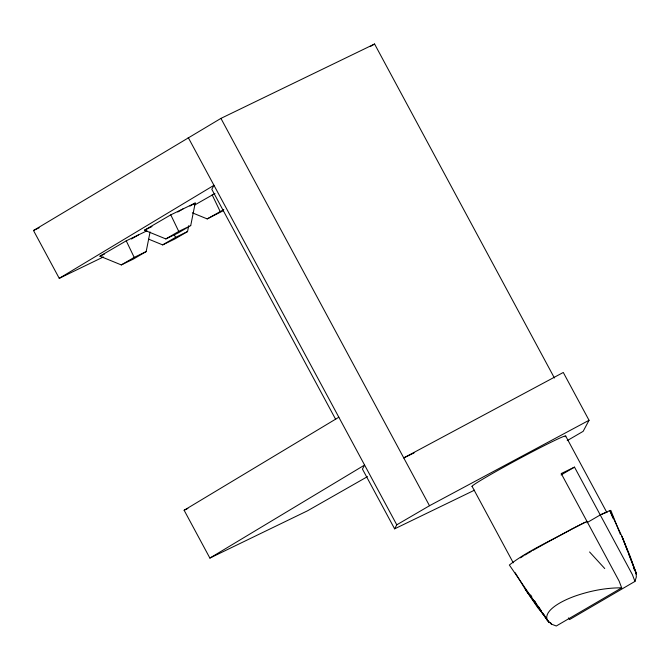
<?xml version="1.0" encoding="UTF-8"?>
<svg xmlns="http://www.w3.org/2000/svg" width="670" height="670" viewBox="0 0 670 670"><rect width="100%" height="100%" fill="white"/><g stroke="black" fill="none" stroke-linecap="round" stroke-linejoin="round"><path stroke-width="1" d="M146.914 230.832L126.236 240.832L99.939 256.183L121.303 264.918L133.28 259.123L146.169 251.593L150.08 231.954M148.732 239.19L162.668 244.893L174.644 239.09L187.541 231.569L188.714 225.681M190.715 225.614L195.213 203.027L170.783 214.852L144.477 230.195L165.842 238.93L177.818 233.135L190.715 225.614L178.739 231.41L165.842 238.93M568.386 617.916L569.575 619.557L634.976 581.401L636.341 576.945L636.006 572.398L621.919 536.31L609.834 510.582L600.253 514.945L586.845 522.759M338.836 417.226L184.124 510.255L209.877 558.077L364.589 465.047L362.437 469.075L394.622 528.848L396.774 524.819L429.495 505.733L589.039 420.283L563.286 372.461L403.75 457.911L414.052 452.92M589.039 420.283L583.143 431.346L567.222 440.634M103.406 256.953L59.245 278.335L33.5 230.514L220.933 118.389L374.58 44.002L554.417 378.006M59.245 278.335L213.956 185.305L211.812 189.325L335.703 419.412M370.158 46.59L374.58 44.002M131.437 239.014L138.456 234.919M177.734 212.005L182.994 208.94M189.953 206.092L195.213 203.027M194.61 205.054L214.97 193.463M121.303 264.918L134.193 257.397L146.169 251.593M162.668 244.893L175.565 237.364L187.541 231.569M192.349 212.826L207.206 218.906L223.788 209.601M223.487 210.598L207.206 218.906M561.091 474.946L574.5 467.124L632.421 574.701L634.976 581.401M574.5 467.124L561.209 473.556L619.139 581.133L621.685 587.841L556.284 625.998L551.527 624.155L547.465 620.537L509.359 565.019C528.203 550.397 551.577 540.606 572.49 528.63L586.962 521.377M367.52 476.605L307.597 510.766L209.877 558.077M33.5 230.514L39.136 227.783M144.477 230.195L151.989 226.56M99.939 256.183L104.629 253.905M184.124 510.255L187.885 508.438M394.622 528.848L474.494 490.18M620.37 534.442L610.831 510.398L609.834 510.582L613.008 518.253M621.685 587.841C605.839 587.732 590.061 590.881 575.12 596.066A53.349 18.082 -11.6 0 0 549.484 611.032C547.298 613.594 545.648 617.33 547.465 620.537M589.575 551.963L604.742 568.545M546.268 617.866L537.725 607.64L525.372 589.424L515.188 572.741M550.212 622.581L551.527 624.155L550.279 622.497M532.843 599.349L525.372 589.424L549.09 622.472L542.733 613.008M534.091 600.998L539.693 608.444M530.598 594.943L531.754 596.669M534.643 600.965L535.799 602.69M538.688 606.986L541.578 611.291M565.731 436.12L606.928 512.625M472.048 486.286L513.254 562.8M220.933 118.389L429.495 505.733M188.211 137.484L396.774 524.819M212.147 194.819L220.103 211.385M170.783 214.852L178.739 231.41M174.233 234.609L175.565 237.364M126.236 240.832L134.193 257.397M633.343 567.147L634.49 570.036M627.899 551.929L621.919 536.31L630.11 556.259L636.5 574.391L628.644 553.889M520.389 557.817A53.223 2.043 -28.3 0 1 523.211 556.1M524.778 555.162A53.223 2.043 -28.3 0 1 527.307 553.671M528.194 553.152A53.223 2.043 -28.3 0 1 531.31 551.351M532.943 550.405A53.223 2.043 -28.3 0 1 538.169 547.44M538.948 547.005A53.223 2.043 -28.3 0 1 573.043 528.521M573.88 528.086A53.223 2.043 -28.3 0 1 585.002 522.357M601.518 514.367A53.223 2.043 -28.3 0 1 606.752 512.416M472.224 486.495A53.223 2.043 -28.3 0 1 520.624 457.953A53.223 2.043 -28.3 0 1 565.103 436.756"/></g></svg>
